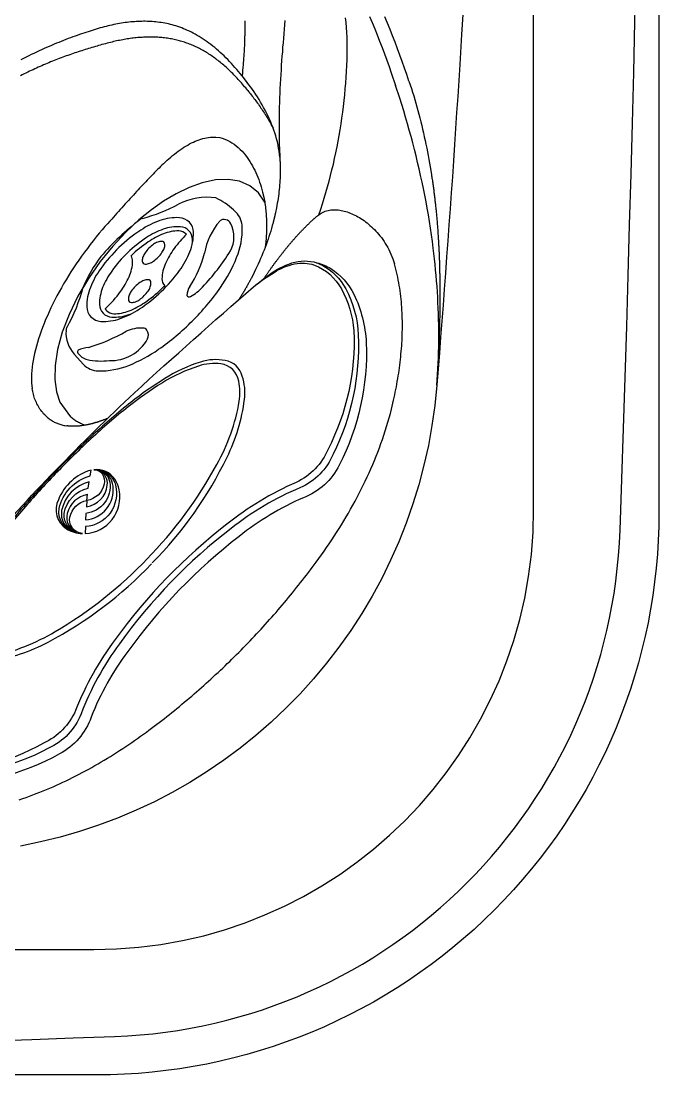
# Model space of a CAD drawing. Extents: x 832 to 912, y 781 to 934.
# Drawn here: x 898.41 to 912.02, y 797.97 to 820.45 of the extents above; entities that cross this region are included whole.
import ezdxf

# ---------------------------------------------------------------- set-up
doc = ezdxf.new("R2010")
doc.units = 0
doc.header["$MEASUREMENT"] = 0
for name, color, linetype in [('1', 4, 'Continuous'), ('1_CYAN', 4, 'Continuous'), ('2', 2, 'Continuous'), ('DIM', 3, 'Continuous'), ('SPA', 2, 'Continuous')]:
    doc.layers.add(name, color=color, linetype=linetype)

# ---------------------------------------------------------------- blocks, each defined once
blk = doc.blocks.new('Pillow07')
at = {"layer": '1_CYAN', "color": 4, "linetype": 'Continuous'}
blk.add_lwpolyline([(-2.358, -0.87, -0.006603), (-5.745, -0.616, -0.021924), (-6.178, -0.554, -0.081502), (-6.683, -0.382, -0.155149), (-7.057, -0.002, -0.083013), (-7.178, 0.3, -0.136326), (-7.125, 1.034, -0.096778), (-6.565, 1.944, -0.127397), (-4.291, 3.344, -0.186872), (-3.258, 3.28, 0.065625), (-1.71, 2.868, 0.071435), (1.71, 2.868, 0.065625), (3.258, 3.28, -0.186872), (4.291, 3.344, -0.127397), (6.565, 1.944, -0.096778), (7.125, 1.034, -0.136326), (7.178, 0.3, -0.083013), (7.057, -0.002, -0.155149), (6.683, -0.382, -0.081502), (6.178, -0.554, -0.021924), (5.745, -0.616, -0.006603), (2.358, -0.87, -0.02343)], format="xyb", close=True, dxfattribs=at)
at = {"layer": '1_CYAN', "color": 3, "linetype": 'Continuous'}
for points in [[(-7.051, -0.007, -0.035917), (-7.097, 0.106, -0.150356), (-7.089, 0.827, -0.114334), (-6.565, 1.702, -0.12673), (-4.367, 3.088, -0.194366), (-3.357, 3.079, 0.069606), (-1.71, 2.626, 0.073636), (1.71, 2.626, 0.069606), (3.357, 3.079, -0.194366), (4.367, 3.088, -0.12673), (6.565, 1.702, -0.114334), (7.089, 0.827, -0.150356), (7.097, 0.106, -0.034443), (7.053, -0.003)], [(-5.745, -0.616, -0.03429), (-6.274, -0.516, -0.087533), (-6.708, -0.327, -0.132713), (-6.986, -0.006, -0.179167), (-7.021, 0.761, -0.10283), (-6.565, 1.573, -0.130003), (-4.366, 2.938, -0.182201), (-3.385, 2.942, 0.065189), (-1.71, 2.497, 0.071467), (1.71, 2.497, 0.065189), (3.385, 2.942, -0.182201), (4.366, 2.938, -0.130003), (6.565, 1.573, -0.10283), (7.021, 0.761, -0.179167), (6.986, -0.006, -0.132713), (6.708, -0.327, -0.087533), (6.274, -0.516, -0.03429), (5.745, -0.616)], [(-0.014, 1.929, 0.082097), (-2.745, 1.506, 0.081749), (-3.889, 0.917, 0.10997), (-4.213, 0.537, 0.288824), (-4.2, 0.045, 0.128848), (-3.81, -0.311, 0.064282), (-3.023, -0.615, 0.029904), (-2.157, -0.782, 0.020061), (-1.104, -0.879, 0.013811), (0, -0.907, 0.013811), (1.104, -0.879, 0.020061), (2.157, -0.782, 0.029904), (3.023, -0.615, 0.064282), (3.81, -0.311, 0.128848), (4.2, 0.045, 0.288824), (4.213, 0.537, 0.10997), (3.889, 0.917, 0.081749), (2.745, 1.506, 0.082097), (0.014, 1.929)], [(0.011, 1.79, 0.069931), (-2.482, 1.457, 0.085576), (-3.783, 0.864, 0.092534), (-4.083, 0.559, 0.328712), (-4.083, 0.027, 0.110973), (-3.715, -0.285, 0.062647), (-2.923, -0.588, 0.030211), (-2.047, -0.756, 0.019896), (-1.004, -0.852, 0.013777), (0, -0.878, 0.013777), (1.004, -0.852, 0.019896), (2.047, -0.756, 0.030211), (2.923, -0.588, 0.062647), (3.715, -0.285, 0.110973), (4.083, 0.027, 0.328712), (4.083, 0.559, 0.092534), (3.783, 0.864, 0.085576), (2.482, 1.457, 0.069931), (-0.011, 1.79)], [(-0.673, -0.235, -0.282153), (-0.657, 0.213, -0.468167), (0.424, 0.365), (0.53, 0.464, 0.460953), (-0.64, 0.337, 0.238725), (-0.726, -0.14, 0.137161), (-0.575, -0.35, 0.261069), (-0.572, -0.35, 0.46986), (-0.572, -0.349, -0.265453), (-0.636, -0.154, -0.195188), (-0.504, 0.022, -0.314105), (0, 0), (0.103, 0.084, 0.355977), (-0.538, 0.084, 0.328478), (-0.641, -0.257, -0.416518), (-0.642, -0.26, -0.387302), (-0.648, -0.259, -0.279485), (-0.621, 0.078, -0.429748), (0.212, 0.176), (0.318, 0.268, 0.422176), (-0.607, 0.19, 0.293997), (-0.668, -0.234, -0.469659), (-0.669, -0.236, -0.320928), (-0.673, -0.236)], [(-0.103, -0.081, 0.285107), (0.492, -0.111, 0.365107), (0.641, 0.3, -0.389885), (0.642, 0.303, -0.434748), (0.648, 0.302, -0.361319), (0.536, -0.156, -0.307672), (-0.212, -0.163), (-0.318, -0.239, 0.290786), (0.528, -0.239, 0.371252), (0.668, 0.272, -0.388988), (0.669, 0.275, -0.244043), (0.673, 0.274, -0.383995), (0.537, -0.307, -0.280367), (-0.424, -0.313), (-0.53, -0.383, 0.237756), (0.409, -0.447, 0.379998), (0.74, 0.108, 0.130298), (0.575, 0.42, 0.419454), (0.572, 0.419, 0.370938), (0.572, 0.418, -0.227085), (0.632, 0.16, -0.183703), (0.51, -0.012, -0.310404), (0, 0), (-0.106, -0.083)]]:
    blk.add_lwpolyline(points, format="xyb", dxfattribs=at)
blk = doc.blocks.new('ROT')
at = {"layer": '1', "color": 2}
for p, q in [((0.984, 2.3), (1.28, 2.282)), ((0.984, -2.3), (1.056, -2.298))]:
    blk.add_line(p, q, dxfattribs=at)
blk.add_lwpolyline([(0.984, 2.3, 0.194738), (0.662, 2.17, 0.099647), (0.288, 1.626, 0.057272), (0.082, 0.936, 0.043868), (0, 0, 0.043868), (0.082, -0.936, 0.057272), (0.288, -1.626, 0.099647), (0.662, -2.17, 0.194738), (0.984, -2.3, 0.194738)], format="xyb", dxfattribs=at)
for points in [[(1.536, -1.445, 0.188918), (1.753, -1.364, 0.101146), (2.005, -1.027, 0.059435), (2.15, -0.592, 0.045845), (2.216, -0.001, 0.045845), (2.173, 0.591, 0.059435), (2.045, 1.032, 0.101146), (1.806, 1.379, 0.188918), (1.592, 1.468, 0.188918), (1.376, 1.387, 0.101146), (1.123, 1.05, 0.059435), (0.978, 0.615, 0.045845), (0.913, 0.024, 0.045845), (0.955, -0.568, 0.059435), (1.083, -1.009, 0.101146), (1.322, -1.356, 0.188918)], [(1.246, 0.028, 0.191184), (1.292, 0.046, 0.100578), (1.344, 0.121, 0.058587), (1.372, 0.215, 0.045064), (1.383, 0.343, 0.045064), (1.371, 0.471, 0.058587), (1.342, 0.565, 0.100578), (1.289, 0.639, 0.191184), (1.244, 0.657, 0.191184), (1.198, 0.639, 0.100578), (1.146, 0.565, 0.058587), (1.118, 0.47, 0.045064), (1.107, 0.342, 0.045064), (1.119, 0.214, 0.058587), (1.148, 0.12, 0.100578), (1.201, 0.046, 0.191184)], [(1.617, -0.76, 0.191184), (1.662, -0.742, 0.100578), (1.714, -0.668, 0.058587), (1.743, -0.573, 0.045064), (1.754, -0.445, 0.045064), (1.742, -0.317, 0.058587), (1.713, -0.223, 0.100578), (1.66, -0.149, 0.191184), (1.615, -0.131, 0.191184), (1.569, -0.149, 0.100578), (1.517, -0.224, 0.058587), (1.489, -0.318, 0.045064), (1.477, -0.446, 0.045064), (1.49, -0.574, 0.058587), (1.519, -0.668, 0.100578), (1.571, -0.742, 0.191184)]]:
    blk.add_lwpolyline(points, format="xyb", close=True, dxfattribs=at)
at = {"layer": '1', "color": 3}
for points in [[(1.414, -1.311, 0.188918), (1.603, -1.241, 0.101146), (1.823, -0.947, 0.059435), (1.949, -0.568, 0.045845), (2.007, -0.053, 0.045845), (1.969, 0.464, 0.059435), (1.858, 0.848, 0.101146), (1.65, 1.15, 0.188918), (1.463, 1.227, 0.188918), (1.274, 1.157, 0.101146), (1.055, 0.863, 0.010554), (1.026, 0.798, 0.045845)], [(1.172, -1.175, 0.021992), (1.228, -1.234, 0.188918), (1.414, -1.311, 0.188918)]]:
    blk.add_lwpolyline(points, format="xyb", dxfattribs=at)
at = {"layer": '1', "color": 2}
for centre, radius, start, end in [((1.254, 1.613), 0.669, 40.7757, 87.76), ((1.634, 1.941), 0.168, 15.685, 40.7757), ((5.174, 2.935), 3.51, 195.685, 210.8178), ((-0.652, -0.001), 3.033, 7.7761, 22.0333), ((-3.284, 0.004), 5.652, 352.4729, 4.1121), ((5.378, -2.583), 3.559, 149.904, 163.1848), ((2.153, -0.714), 0.168, 329.904, 352.4729), ((0.729, -1.167), 1.301, 306.4998, 342.6906), ((1.026, -0.938), 1.361, 271.2926, 290.5173)]:
    blk.add_arc(centre, radius, start, end, dxfattribs=at)
at = {"layer": '1', "color": 3}
for centre, radius, start, end in [((1.724, 1.025), 1.349, 122.169, 142.4355), ((1.183, 1.847), 0.366, 80.8518, 118.9625), ((0.568, 2.431), 0.76, 322.2664, 339.394), ((1.235, 2.165), 0.0439, 357.8341, 81.7245), ((1.258, 1.195), 0.889, 132.7569, 196.3026), ((4.562, 0.132), 3.857, 151.6164, 164.6623), ((0.095, 1.439), 0.801, 312.5754, 339.0523), ((0.583, 1.008), 0.188, 199.4752, 259.1487), ((0.567, 0.925), 0.103, 259.1487, 312.5754), ((1.287, -0.625), 0.931, 162.2988, 182.6181), ((0.453, -0.355), 0.0541, 73.5871, 165.6626), ((0.16, -0.575), 0.411, 13.2926, 41.4318), ((5.417, -0.499), 5.062, 181.9016, 192.9406), ((2.731, -0.06), 2.211, 190.9737, 211.2098), ((-0.343, -2.033), 1.443, 4.4001, 34.9907), ((1.085, -1.451), 0.629, 196.8623, 251.9047), ((0.943, -1.903), 0.155, 249.9578, 352.6608)]:
    blk.add_arc(centre, radius, start, end, dxfattribs=at)
at = {"layer": 'DIM'}
for points in [[(1.497, 1.133, 0.05275), (1.452, 1.138, 0.201072), (1.295, 1.077, 0.097869), (1.106, 0.8, 0.054977), (0.998, 0.449, 0.041817), (0.949, -0.03, 0.007193), (0.948, -0.114, 0.054977)], [(1.497, 1.133, 0.00103), (1.497, 1.121, 0.041817), (1.528, 0.64, 0.054977), (1.621, 0.285, 0.097869), (1.8, 0.001, 0.146765), (1.909, -0.061, 0.201072)], [(1.399, -1.218, 0.034613), (1.368, -0.82, 0.054977), (1.275, -0.465, 0.097869), (1.096, -0.181, 0.193766), (0.948, -0.114, 0.201072)], [(1.406, -1.218, 0.201072), (1.562, -1.156, 0.097869), (1.752, -0.88, 0.054977), (1.859, -0.529, 0.040785), (1.909, -0.061, 0.041817)], [(1.399, -1.218, 0.007033), (1.406, -1.218, 0.201072)]]:
    blk.add_lwpolyline(points, format="xyb", dxfattribs=at)
blk = doc.blocks.new('2010SOVEREIGN')
at = {"layer": '1', "color": 3}
for p, q in [((76.984, 12.062), (76.984, 80.643)), ((40.185, 2.675), (67.597, 2.675))]:
    blk.add_line(p, q, dxfattribs=at)
for centre, radius, start, end in [((-926.003, 46.385), 1005.433, 358.018772, 1.977457), ((67.597, 12.062), 9.387, 270, 0), ((67.635, 12.012), 11.2, 272.0712, 358.0188), ((39.828, 780.914), 780.604, 267.928716, 272.071169)]:
    blk.add_arc(centre, radius, start, end, dxfattribs=at)
at = {"layer": 'SPA', "color": 4}
blk.add_lwpolyline([(12, 92.705), (67.658, 92.705, -0.414214), (79.658, 80.705), (79.658, 12, -0.414214), (67.658, 0), (12, 0, -0.414214), (0, 12), (0, 80.705, -0.414214)], format="xyb", close=True, dxfattribs=at)
at = {"layer": 'SPA', "color": 2, "linetype": 'Continuous'}
for points in [[(75.755, 27.951), (75.74, 27.631), (75.725, 27.312), (75.71, 26.992), (75.694, 26.672), (75.678, 26.353), (75.662, 26.033), (75.645, 25.713), (75.628, 25.394), (75.611, 25.074), (75.594, 24.755), (75.576, 24.435), (75.559, 24.116), (75.541, 23.796), (75.522, 23.477), (75.504, 23.157), (75.485, 22.838), (75.466, 22.519), (75.446, 22.199), (75.407, 21.561)], [(71.677, 22.499), (71.668, 22.403), (71.66, 22.308), (71.652, 22.213), (71.644, 22.117), (71.636, 22.022), (71.628, 21.926), (71.621, 21.83), (71.613, 21.734), (71.606, 21.637), (71.599, 21.54), (71.593, 21.442), (71.587, 21.345), (71.581, 21.246), (71.575, 21.148), (71.57, 21.049), (71.566, 20.949), (71.562, 20.849), (71.558, 20.749), (71.555, 20.648), (71.553, 20.547), (71.551, 20.445), (71.55, 20.343), (71.55, 20.243), (71.55, 20.144), (71.551, 20.046), (71.553, 19.95), (71.555, 19.855), (71.558, 19.761), (71.566, 19.578)], [(75.407, 21.561), (75.385, 21.218), (75.363, 20.875), (75.341, 20.533), (75.318, 20.19), (75.296, 19.848), (75.272, 19.505), (75.249, 19.163), (75.225, 18.82), (75.201, 18.478), (75.177, 18.135), (75.152, 17.793), (75.128, 17.451), (75.102, 17.108), (75.077, 16.766), (75.051, 16.424), (75.025, 16.082), (74.999, 15.739), (74.972, 15.397), (74.918, 14.713)], [(71.575, 19.364), (71.576, 19.318), (71.576, 19.272), (71.575, 19.225), (71.573, 19.178), (71.572, 19.131), (71.569, 19.084), (71.566, 19.036), (71.563, 18.988), (71.559, 18.94), (71.554, 18.892), (71.549, 18.843), (71.543, 18.795), (71.536, 18.746), (71.529, 18.697), (71.522, 18.647), (71.513, 18.598), (71.505, 18.548), (71.495, 18.498), (71.475, 18.398)], [(74.918, 14.713), (74.874, 14.283), (74.814, 13.855), (74.737, 13.431), (74.643, 13.01), (74.533, 12.593), (74.406, 12.182), (74.264, 11.775), (74.105, 11.374), (73.931, 10.98), (73.741, 10.593), (73.535, 10.214), (73.315, 9.842), (73.08, 9.48), (72.83, 9.127), (72.566, 8.784), (72.289, 8.452), (71.999, 8.131), (71.696, 7.822), (71.382, 7.525), (71.055, 7.241), (70.718, 6.971), (70.371, 6.714), (70.014, 6.471), (69.648, 6.242), (69.273, 6.028), (68.89, 5.829), (68.5, 5.646), (68.103, 5.479), (67.699, 5.327), (67.29, 5.192), (66.876, 5.073), (66.457, 4.97), (66.034, 4.884)]]:
    blk.add_lwpolyline(points, dxfattribs=at)
at = {"layer": 'SPA', "color": 3, "linetype": 'Continuous'}
for points in [[(73.007, 22.034), (73.005, 22.138), (73, 22.243), (72.993, 22.348), (72.983, 22.452), (72.971, 22.556)], [(73.483, 22.585), (73.538, 22.452), (73.592, 22.32), (73.645, 22.187), (73.698, 22.054), (73.749, 21.92), (73.8, 21.786), (73.85, 21.651), (73.898, 21.516), (73.946, 21.381), (74.039, 21.109)], [(74.324, 21.204), (74.277, 21.343), (74.229, 21.481), (74.18, 21.62), (74.13, 21.757), (74.079, 21.895), (74.028, 22.032), (73.975, 22.168), (73.921, 22.304), (73.867, 22.44), (73.811, 22.575)], [(70.822, 22.49), (70.822, 22.471), (70.822, 22.452), (70.822, 22.434), (70.822, 22.415), (70.822, 22.397), (70.822, 22.378), (70.822, 22.359), (70.821, 22.341), (70.821, 22.322), (70.821, 22.303), (70.82, 22.285), (70.82, 22.266), (70.82, 22.248), (70.819, 22.229), (70.819, 22.21), (70.818, 22.192), (70.818, 22.173), (70.817, 22.154), (70.817, 22.136), (70.816, 22.117), (70.815, 22.08)], [(70.762, 21.318), (70.724, 21.364), (70.686, 21.409), (70.649, 21.453), (70.61, 21.497), (70.572, 21.539), (70.533, 21.581), (70.494, 21.622), (70.455, 21.662), (70.416, 21.701), (70.377, 21.74), (70.337, 21.777), (70.297, 21.814), (70.257, 21.849), (70.217, 21.884), (70.177, 21.918), (70.136, 21.95), (70.096, 21.982), (70.055, 22.013), (70.014, 22.043), (69.973, 22.072), (69.931, 22.1), (69.889, 22.127), (69.847, 22.153), (69.805, 22.178), (69.762, 22.202), (69.72, 22.224), (69.679, 22.246), (69.637, 22.266), (69.596, 22.285), (69.554, 22.303), (69.513, 22.321), (69.473, 22.337), (69.432, 22.352), (69.392, 22.366), (69.351, 22.379), (69.311, 22.391), (69.271, 22.402), (69.232, 22.412), (69.192, 22.422), (69.153, 22.43), (69.114, 22.438), (69.075, 22.445), (69.037, 22.451), (68.998, 22.457), (68.96, 22.462), (68.922, 22.466), (68.884, 22.47), (68.846, 22.473), (68.809, 22.475), (68.771, 22.477), (68.734, 22.478), (68.696, 22.479), (68.658, 22.479), (68.62, 22.478), (68.581, 22.478), (68.543, 22.476), (68.504, 22.474), (68.465, 22.471), (68.426, 22.468), (68.386, 22.465), (68.347, 22.461), (68.307, 22.456), (68.267, 22.451), (68.226, 22.445), (68.186, 22.439), (68.145, 22.432), (68.105, 22.424), (68.064, 22.417), (68.024, 22.408), (67.983, 22.4), (67.942, 22.39), (67.901, 22.381), (67.86, 22.37), (67.818, 22.36), (67.776, 22.348), (67.734, 22.337), (67.692, 22.324), (67.649, 22.312), (67.606, 22.298), (67.563, 22.285), (67.519, 22.271), (67.474, 22.257), (67.429, 22.242), (67.384, 22.227), (67.338, 22.211), (67.291, 22.195), (67.244, 22.179), (67.197, 22.162), (67.149, 22.145), (67.1, 22.127), (67.051, 22.109), (67.002, 22.09), (66.952, 22.071), (66.901, 22.051), (66.85, 22.03), (66.799, 22.01), (66.748, 21.988), (66.695, 21.966), (66.643, 21.944), (66.59, 21.92), (66.537, 21.897), (66.483, 21.872), (66.429, 21.847), (66.374, 21.822), (66.319, 21.795), (66.264, 21.768), (66.208, 21.741), (66.153, 21.713), (66.097, 21.684), (66.041, 21.655)], [(70.883, 21.003), (70.861, 21.031), (70.839, 21.058), (70.816, 21.084), (70.794, 21.111), (70.771, 21.137), (70.749, 21.163), (70.726, 21.189), (70.703, 21.215), (70.68, 21.24), (70.657, 21.265), (70.633, 21.29), (70.61, 21.315), (70.586, 21.339), (70.562, 21.363), (70.539, 21.386), (70.515, 21.41), (70.491, 21.433), (70.467, 21.455), (70.443, 21.477), (70.419, 21.499), (70.395, 21.521), (70.371, 21.542), (70.347, 21.562), (70.323, 21.582), (70.299, 21.602), (70.274, 21.621), (70.25, 21.64), (70.226, 21.659), (70.202, 21.677), (70.177, 21.695), (70.153, 21.713), (70.128, 21.73), (70.104, 21.747), (70.079, 21.764), (70.054, 21.78), (70.029, 21.796), (70.004, 21.812), (69.979, 21.827), (69.953, 21.842), (69.928, 21.856), (69.902, 21.87), (69.877, 21.884), (69.851, 21.898), (69.825, 21.911), (69.799, 21.924), (69.773, 21.936), (69.746, 21.948), (69.72, 21.96), (69.694, 21.972), (69.667, 21.983), (69.64, 21.993), (69.613, 22.003), (69.586, 22.013), (69.559, 22.023), (69.532, 22.032), (69.505, 22.041), (69.478, 22.049), (69.45, 22.057), (69.423, 22.065), (69.395, 22.072), (69.367, 22.079), (69.339, 22.086), (69.311, 22.092), (69.283, 22.098), (69.254, 22.103), (69.226, 22.108), (69.197, 22.113), (69.168, 22.117), (69.139, 22.121), (69.109, 22.125), (69.08, 22.128), (69.05, 22.131), (69.021, 22.134), (68.991, 22.136), (68.961, 22.138), (68.931, 22.14), (68.901, 22.141), (68.871, 22.142), (68.841, 22.143), (68.811, 22.143), (68.78, 22.143), (68.75, 22.142), (68.72, 22.142), (68.69, 22.141), (68.659, 22.139), (68.629, 22.137), (68.598, 22.135), (68.566, 22.133), (68.535, 22.13), (68.504, 22.127), (68.472, 22.124), (68.44, 22.12), (68.408, 22.116), (68.376, 22.112), (68.344, 22.107), (68.311, 22.103), (68.279, 22.097), (68.246, 22.092), (68.214, 22.086), (68.181, 22.079), (68.148, 22.073), (68.116, 22.066), (68.084, 22.059), (68.051, 22.052), (68.019, 22.045), (67.986, 22.037), (67.952, 22.028), (67.917, 22.02), (67.882, 22.01), (67.845, 22.001), (67.809, 21.991), (67.772, 21.981), (67.736, 21.97), (67.701, 21.96), (67.666, 21.95), (67.63, 21.94), (67.594, 21.93), (67.558, 21.919), (67.522, 21.908), (67.486, 21.897), (67.449, 21.886), (67.413, 21.875), (67.376, 21.864), (67.34, 21.852), (67.303, 21.84), (67.267, 21.828), (67.23, 21.816), (67.194, 21.804), (67.157, 21.791), (67.12, 21.779), (67.083, 21.766), (67.046, 21.753), (67.01, 21.739), (66.973, 21.726), (66.936, 21.712), (66.899, 21.698), (66.861, 21.684), (66.824, 21.67), (66.787, 21.655), (66.75, 21.641), (66.713, 21.626), (66.675, 21.611), (66.638, 21.595), (66.601, 21.58), (66.563, 21.564), (66.526, 21.548), (66.488, 21.532), (66.451, 21.515), (66.413, 21.499), (66.375, 21.482), (66.338, 21.465), (66.3, 21.447), (66.262, 21.43), (66.224, 21.412), (66.186, 21.394), (66.148, 21.375), (66.109, 21.357), (66.071, 21.338), (66.032, 21.319)], [(70.815, 22.08), (70.815, 22.073), (70.814, 22.067), (70.814, 22.06), (70.814, 22.054), (70.814, 22.047), (70.813, 22.041), (70.813, 22.034), (70.813, 22.028), (70.813, 22.021), (70.812, 22.015), (70.812, 22.008), (70.812, 22.002), (70.812, 21.995), (70.811, 21.989), (70.811, 21.982), (70.811, 21.975), (70.81, 21.969), (70.81, 21.962), (70.81, 21.949)], [(70.81, 21.949), (70.808, 21.918), (70.806, 21.886), (70.805, 21.855), (70.803, 21.823), (70.801, 21.792), (70.799, 21.76), (70.797, 21.729), (70.795, 21.697), (70.792, 21.665), (70.79, 21.634), (70.788, 21.602), (70.785, 21.571), (70.782, 21.539), (70.78, 21.508), (70.777, 21.476), (70.774, 21.444), (70.771, 21.413), (70.768, 21.381), (70.762, 21.318)], [(72.399, 18.351), (72.439, 18.469), (72.478, 18.588), (72.515, 18.707), (72.551, 18.827), (72.585, 18.947), (72.618, 19.068), (72.65, 19.189), (72.68, 19.31), (72.71, 19.432), (72.737, 19.554), (72.764, 19.676), (72.789, 19.798), (72.813, 19.921), (72.835, 20.044), (72.856, 20.167), (72.875, 20.291), (72.894, 20.414), (72.91, 20.538), (72.926, 20.662), (72.94, 20.786), (72.953, 20.911), (72.964, 21.035), (72.974, 21.16), (72.983, 21.284), (72.99, 21.409), (72.996, 21.534), (73.001, 21.659), (73.004, 21.784), (73.007, 22.034)], [(71.566, 19.578), (71.56, 19.644), (71.552, 19.71), (71.542, 19.775), (71.53, 19.84), (71.515, 19.905), (71.499, 19.97), (71.481, 20.034), (71.461, 20.097), (71.44, 20.16), (71.417, 20.223), (71.393, 20.285), (71.367, 20.346), (71.34, 20.406), (71.312, 20.466), (71.283, 20.526), (71.252, 20.584), (71.221, 20.642), (71.189, 20.699), (71.156, 20.756), (71.123, 20.811), (71.088, 20.866), (71.053, 20.92), (71.018, 20.973), (70.982, 21.025), (70.946, 21.076), (70.909, 21.127), (70.873, 21.176), (70.836, 21.224), (70.762, 21.318)], [(74.324, 21.204), (74.35, 21.126), (74.375, 21.048), (74.4, 20.97), (74.424, 20.891), (74.447, 20.813), (74.47, 20.734), (74.492, 20.655), (74.514, 20.576), (74.535, 20.496), (74.556, 20.417), (74.576, 20.337), (74.596, 20.257), (74.615, 20.178), (74.633, 20.097), (74.651, 20.017), (74.669, 19.937), (74.686, 19.856), (74.702, 19.776), (74.718, 19.695), (74.734, 19.614), (74.749, 19.533), (74.763, 19.452), (74.777, 19.371), (74.804, 19.209)], [(70.883, 21.003), (70.902, 20.98), (70.921, 20.956), (70.94, 20.932), (70.958, 20.908), (70.977, 20.884), (70.996, 20.86), (71.015, 20.835), (71.034, 20.81), (71.053, 20.785), (71.071, 20.759), (71.09, 20.733), (71.109, 20.708), (71.127, 20.681), (71.146, 20.655), (71.164, 20.628), (71.183, 20.601), (71.201, 20.574), (71.219, 20.547), (71.237, 20.519), (71.255, 20.491), (71.273, 20.463), (71.29, 20.435), (71.308, 20.406), (71.325, 20.377), (71.343, 20.348), (71.36, 20.319), (71.377, 20.289), (71.393, 20.259), (71.426, 20.199)], [(74.842, 17.64), (74.823, 17.782), (74.804, 17.924), (74.783, 18.066), (74.761, 18.207), (74.738, 18.348), (74.713, 18.489), (74.687, 18.63), (74.661, 18.77), (74.633, 18.91), (74.604, 19.05), (74.573, 19.189), (74.542, 19.329), (74.509, 19.468), (74.476, 19.606), (74.441, 19.745), (74.406, 19.883), (74.369, 20.02), (74.331, 20.158), (74.293, 20.295), (74.253, 20.431), (74.212, 20.568), (74.17, 20.704), (74.128, 20.839), (74.039, 21.109)], [(69.082, 19.439), (69.122, 19.477), (69.161, 19.513), (69.201, 19.548), (69.241, 19.583), (69.28, 19.616), (69.32, 19.648), (69.36, 19.679), (69.4, 19.709), (69.44, 19.738), (69.481, 19.765), (69.521, 19.792), (69.561, 19.817), (69.602, 19.84), (69.642, 19.863), (69.682, 19.883), (69.723, 19.903), (69.763, 19.921), (69.804, 19.937), (69.844, 19.952), (69.884, 19.965), (69.925, 19.977), (69.965, 19.986), (70.005, 19.994), (70.045, 20.001), (70.085, 20.005), (70.125, 20.007), (70.165, 20.008), (70.205, 20.007), (70.284, 19.998)], [(70.284, 19.998), (70.34, 19.983), (70.394, 19.964), (70.447, 19.942), (70.497, 19.916), (70.546, 19.887), (70.593, 19.855), (70.637, 19.821), (70.68, 19.785), (70.721, 19.746), (70.761, 19.705), (70.798, 19.664), (70.834, 19.62), (70.867, 19.576), (70.899, 19.531), (70.929, 19.486), (70.957, 19.44), (70.983, 19.394), (71.009, 19.348), (71.033, 19.3), (71.056, 19.251), (71.077, 19.202), (71.098, 19.152), (71.118, 19.101), (71.137, 19.049), (71.154, 18.997), (71.171, 18.944), (71.186, 18.89), (71.2, 18.836), (71.225, 18.728)], [(71.566, 19.578), (71.567, 19.569), (71.568, 19.56), (71.568, 19.551), (71.569, 19.543), (71.569, 19.534), (71.57, 19.525), (71.57, 19.516), (71.571, 19.507), (71.571, 19.498), (71.572, 19.489), (71.572, 19.481), (71.572, 19.472), (71.573, 19.463), (71.573, 19.454), (71.573, 19.445), (71.574, 19.436), (71.574, 19.427), (71.574, 19.418), (71.575, 19.4)], [(69.082, 19.439), (69.051, 19.409), (69.02, 19.379), (68.989, 19.348), (68.958, 19.317), (68.927, 19.286), (68.895, 19.254), (68.864, 19.221), (68.833, 19.189), (68.801, 19.156), (68.769, 19.123), (68.737, 19.089), (68.706, 19.055), (68.673, 19.021), (68.641, 18.987), (68.609, 18.952), (68.576, 18.917), (68.543, 18.881), (68.51, 18.845), (68.476, 18.808), (68.442, 18.771), (68.408, 18.734), (68.374, 18.697), (68.339, 18.659), (68.305, 18.62), (68.27, 18.582), (68.234, 18.543), (68.199, 18.503), (68.163, 18.464), (68.127, 18.424), (68.091, 18.383), (68.055, 18.343), (68.018, 18.302), (67.98, 18.26), (67.938, 18.213), (67.89, 18.159), (67.836, 18.098), (67.778, 18.031), (67.715, 17.957), (67.65, 17.878), (67.586, 17.798), (67.522, 17.717), (67.46, 17.635), (67.398, 17.553), (67.338, 17.469), (67.279, 17.386), (67.221, 17.302), (67.165, 17.217), (67.11, 17.133), (67.057, 17.048), (67.005, 16.963), (66.954, 16.877), (66.905, 16.792), (66.857, 16.707), (66.811, 16.622), (66.767, 16.536), (66.724, 16.452), (66.683, 16.367), (66.643, 16.282), (66.606, 16.198), (66.57, 16.115), (66.535, 16.031), (66.503, 15.948), (66.473, 15.866), (66.444, 15.785), (66.418, 15.705), (66.393, 15.625), (66.371, 15.547), (66.351, 15.469), (66.332, 15.393), (66.316, 15.318), (66.303, 15.243), (66.291, 15.171), (66.282, 15.099), (66.275, 15.029), (66.27, 14.961), (66.268, 14.895), (66.268, 14.83), (66.27, 14.766), (66.283, 14.645)], [(71.575, 19.4), (71.575, 19.398), (71.575, 19.397), (71.575, 19.395), (71.575, 19.393), (71.575, 19.391), (71.575, 19.389), (71.575, 19.388), (71.575, 19.386), (71.575, 19.384), (71.575, 19.382), (71.575, 19.38), (71.575, 19.378), (71.575, 19.377), (71.575, 19.375), (71.575, 19.373), (71.575, 19.371), (71.575, 19.369), (71.575, 19.368), (71.575, 19.364)], [(74.804, 19.209), (74.807, 19.183), (74.811, 19.158), (74.815, 19.133), (74.819, 19.108), (74.823, 19.083), (74.826, 19.057), (74.83, 19.032), (74.834, 19.007), (74.837, 18.982), (74.841, 18.956), (74.844, 18.931), (74.847, 18.906), (74.851, 18.88), (74.854, 18.855), (74.857, 18.83), (74.86, 18.804), (74.864, 18.779), (74.867, 18.754), (74.87, 18.728), (74.873, 18.703), (74.876, 18.677), (74.879, 18.652), (74.882, 18.627), (74.884, 18.601), (74.887, 18.576), (74.89, 18.55), (74.893, 18.525), (74.895, 18.499), (74.898, 18.474), (74.901, 18.448), (74.903, 18.423), (74.906, 18.397), (74.908, 18.372), (74.91, 18.346), (74.913, 18.321), (74.915, 18.295), (74.917, 18.27), (74.92, 18.244), (74.922, 18.218), (74.924, 18.193), (74.926, 18.167), (74.928, 18.142), (74.93, 18.116), (74.932, 18.091), (74.934, 18.065), (74.936, 18.039), (74.938, 18.014), (74.94, 17.988), (74.942, 17.963), (74.943, 17.937), (74.945, 17.911), (74.947, 17.886), (74.949, 17.86), (74.95, 17.834), (74.952, 17.809), (74.953, 17.783), (74.955, 17.758), (74.956, 17.732), (74.957, 17.706), (74.959, 17.681), (74.96, 17.655), (74.961, 17.63), (74.963, 17.604), (74.964, 17.578), (74.965, 17.553), (74.966, 17.527), (74.967, 17.501), (74.968, 17.476), (74.969, 17.45), (74.97, 17.424), (74.971, 17.398), (74.972, 17.373), (74.972, 17.347), (74.973, 17.321), (74.974, 17.295), (74.975, 17.27), (74.975, 17.244), (74.976, 17.218), (74.977, 17.192), (74.977, 17.167), (74.978, 17.141), (74.978, 17.115), (74.979, 17.089), (74.979, 17.063), (74.98, 17.038), (74.98, 17.012), (74.981, 16.986), (74.981, 16.96), (74.981, 16.935), (74.982, 16.909), (74.982, 16.883), (74.982, 16.857), (74.982, 16.831), (74.983, 16.805), (74.983, 16.78), (74.983, 16.754), (74.983, 16.728), (74.983, 16.702), (74.983, 16.676), (74.983, 16.651), (74.983, 16.625), (74.983, 16.599), (74.983, 16.573), (74.983, 16.547), (74.983, 16.521), (74.983, 16.496), (74.982, 16.47), (74.982, 16.444), (74.982, 16.418), (74.982, 16.392), (74.982, 16.366), (74.981, 16.341), (74.981, 16.315), (74.981, 16.289), (74.98, 16.263), (74.98, 16.237), (74.98, 16.211), (74.979, 16.185), (74.979, 16.16), (74.978, 16.134), (74.978, 16.108), (74.977, 16.082), (74.977, 16.056), (74.976, 16.03), (74.975, 16.005), (74.975, 15.979), (74.974, 15.953), (74.974, 15.927), (74.973, 15.901), (74.972, 15.875), (74.971, 15.85), (74.971, 15.824), (74.97, 15.798), (74.969, 15.772), (74.968, 15.746), (74.967, 15.72), (74.967, 15.695), (74.966, 15.669), (74.965, 15.643), (74.964, 15.617), (74.963, 15.591), (74.962, 15.565), (74.961, 15.539), (74.96, 15.514), (74.959, 15.488), (74.958, 15.462), (74.957, 15.436), (74.956, 15.41), (74.954, 15.384), (74.953, 15.359), (74.952, 15.333), (74.951, 15.307), (74.95, 15.281), (74.948, 15.255), (74.947, 15.23), (74.946, 15.204), (74.945, 15.178), (74.943, 15.152), (74.942, 15.126), (74.941, 15.1), (74.939, 15.075), (74.938, 15.049), (74.936, 15.023), (74.935, 14.997), (74.933, 14.971), (74.932, 14.946), (74.93, 14.92), (74.929, 14.894), (74.927, 14.868), (74.926, 14.842), (74.924, 14.817), (74.923, 14.791), (74.921, 14.765), (74.918, 14.713)], [(71.245, 18.618), (71.109, 18.818), (70.929, 18.969), (70.71, 19.065), (70.462, 19.106), (70.192, 19.094), (69.912, 19.034), (69.63, 18.933), (69.353, 18.799), (69.088, 18.641), (68.829, 18.46), (68.559, 18.24), (68.282, 17.981), (68.005, 17.684), (67.735, 17.352), (67.484, 16.992), (67.259, 16.613), (67.07, 16.226), (66.924, 15.844), (66.825, 15.478), (66.773, 15.139), (66.767, 14.836), (66.803, 14.573), (66.875, 14.353), (67.098, 14.039)], [(71.225, 18.728), (71.232, 18.694), (71.238, 18.66), (71.244, 18.625), (71.249, 18.591), (71.255, 18.556), (71.259, 18.521), (71.264, 18.485), (71.268, 18.45), (71.271, 18.414), (71.274, 18.378), (71.277, 18.342), (71.279, 18.306), (71.281, 18.269), (71.283, 18.233), (71.284, 18.197), (71.285, 18.16), (71.285, 18.124), (71.285, 18.088), (71.284, 18.051), (71.283, 18.015), (71.282, 17.979), (71.28, 17.942), (71.278, 17.906), (71.276, 17.87), (71.273, 17.834), (71.27, 17.798), (71.267, 17.762), (71.263, 17.726), (71.254, 17.655)], [(72.399, 18.351), (72.425, 18.37), (72.452, 18.387), (72.48, 18.402), (72.508, 18.415), (72.537, 18.427), (72.566, 18.436), (72.596, 18.444), (72.626, 18.45), (72.656, 18.454), (72.687, 18.457), (72.718, 18.458), (72.749, 18.458), (72.781, 18.457), (72.813, 18.454), (72.845, 18.45), (72.877, 18.444), (72.909, 18.438), (72.941, 18.43), (72.973, 18.421), (73.006, 18.411), (73.038, 18.4), (73.071, 18.388), (73.103, 18.374), (73.136, 18.36), (73.168, 18.344), (73.201, 18.327), (73.234, 18.309), (73.266, 18.29), (73.299, 18.27), (73.331, 18.249), (73.364, 18.227), (73.396, 18.203), (73.428, 18.178), (73.46, 18.152), (73.491, 18.125), (73.523, 18.097), (73.554, 18.068), (73.585, 18.037), (73.616, 18.005), (73.646, 17.972), (73.676, 17.937), (73.705, 17.901), (73.734, 17.864), (73.763, 17.825), (73.791, 17.784), (73.818, 17.742), (73.844, 17.699), (73.87, 17.654), (73.895, 17.607), (73.918, 17.559), (73.94, 17.51), (73.961, 17.46), (73.981, 17.408), (74.015, 17.302)], [(71.475, 18.398), (71.473, 18.391), (71.472, 18.383), (71.47, 18.376), (71.468, 18.369), (71.467, 18.361), (71.465, 18.354), (71.464, 18.347), (71.462, 18.339), (71.46, 18.332), (71.458, 18.325), (71.457, 18.317), (71.455, 18.31), (71.453, 18.303), (71.452, 18.295), (71.45, 18.288), (71.448, 18.281), (71.446, 18.273), (71.444, 18.266), (71.443, 18.259), (71.441, 18.251), (71.439, 18.244), (71.437, 18.236), (71.435, 18.229), (71.433, 18.222), (71.432, 18.214), (71.43, 18.207), (71.428, 18.2), (71.426, 18.192), (71.422, 18.177)], [(71.422, 18.177), (71.406, 18.12), (71.39, 18.062), (71.373, 18.004), (71.355, 17.946), (71.336, 17.888), (71.317, 17.83), (71.297, 17.771), (71.276, 17.713), (71.254, 17.654), (71.231, 17.595), (71.208, 17.536), (71.184, 17.477), (71.158, 17.418), (71.133, 17.359), (71.106, 17.3), (71.078, 17.24), (71.05, 17.181), (71.021, 17.121), (70.96, 17.002)], [(74.918, 14.713), (74.926, 14.83), (74.934, 14.947), (74.941, 15.065), (74.947, 15.182), (74.951, 15.299), (74.955, 15.417), (74.958, 15.534), (74.959, 15.652), (74.96, 15.769), (74.959, 15.887), (74.958, 16.004), (74.956, 16.121), (74.952, 16.239), (74.948, 16.356), (74.943, 16.473), (74.937, 16.59), (74.93, 16.708), (74.922, 16.824), (74.913, 16.941), (74.903, 17.058), (74.893, 17.175), (74.881, 17.291), (74.869, 17.408), (74.842, 17.64)], [(73.995, 14.394), (74.008, 14.451), (74.02, 14.509), (74.032, 14.566), (74.044, 14.624), (74.055, 14.681), (74.065, 14.739), (74.075, 14.797), (74.085, 14.855), (74.095, 14.913), (74.104, 14.971), (74.112, 15.029), (74.12, 15.087), (74.128, 15.146), (74.135, 15.204), (74.141, 15.262), (74.148, 15.321), (74.153, 15.379), (74.159, 15.438), (74.163, 15.496), (74.168, 15.555), (74.171, 15.614), (74.175, 15.672), (74.177, 15.731), (74.18, 15.79), (74.181, 15.848), (74.182, 15.907), (74.183, 15.966), (74.183, 16.025), (74.182, 16.083), (74.181, 16.142), (74.179, 16.201), (74.177, 16.26), (74.174, 16.318), (74.17, 16.377), (74.166, 16.436), (74.161, 16.494), (74.155, 16.553), (74.149, 16.611), (74.142, 16.67), (74.134, 16.728), (74.126, 16.786), (74.117, 16.844), (74.107, 16.902), (74.096, 16.96), (74.085, 17.018), (74.072, 17.075), (74.059, 17.132), (74.045, 17.189), (74.015, 17.302)], [(70.96, 17.002), (70.955, 16.992), (70.949, 16.982), (70.944, 16.972), (70.939, 16.962), (70.933, 16.952), (70.928, 16.942), (70.923, 16.932), (70.917, 16.922), (70.912, 16.912), (70.906, 16.902), (70.901, 16.892), (70.895, 16.882), (70.89, 16.872), (70.884, 16.862), (70.879, 16.852), (70.873, 16.842), (70.867, 16.832), (70.862, 16.822), (70.85, 16.802)], [(66.549, 14.083), (66.527, 14.106), (66.506, 14.13), (66.486, 14.155), (66.467, 14.18), (66.449, 14.206), (66.432, 14.232), (66.415, 14.259), (66.4, 14.287), (66.385, 14.315), (66.371, 14.343), (66.358, 14.372), (66.347, 14.401), (66.335, 14.431), (66.325, 14.461), (66.316, 14.491), (66.307, 14.521), (66.3, 14.552), (66.293, 14.583), (66.283, 14.645)], [(72.343, 10.94), (72.4, 11.018), (72.456, 11.096), (72.511, 11.175), (72.566, 11.254), (72.621, 11.334), (72.674, 11.414), (72.727, 11.494), (72.78, 11.575), (72.831, 11.657), (72.882, 11.739), (72.932, 11.821), (72.982, 11.904), (73.03, 11.987), (73.078, 12.071), (73.125, 12.155), (73.172, 12.24), (73.217, 12.325), (73.262, 12.41), (73.305, 12.496), (73.348, 12.582), (73.39, 12.669), (73.431, 12.757), (73.471, 12.844), (73.511, 12.932), (73.549, 13.021), (73.586, 13.11), (73.622, 13.199), (73.657, 13.289), (73.692, 13.379), (73.725, 13.47), (73.757, 13.56), (73.788, 13.652), (73.818, 13.743), (73.847, 13.835), (73.874, 13.928), (73.901, 14.02), (73.926, 14.113), (73.951, 14.206), (73.995, 14.394)], [(66.549, 14.083), (66.564, 14.068), (66.58, 14.053), (66.596, 14.038), (66.612, 14.024), (66.629, 14.011), (66.646, 13.998), (66.663, 13.985), (66.681, 13.973), (66.699, 13.962), (66.717, 13.951), (66.735, 13.94), (66.754, 13.93), (66.773, 13.921), (66.792, 13.912), (66.812, 13.904), (66.832, 13.896), (66.852, 13.888), (66.872, 13.881), (66.893, 13.875), (66.914, 13.869), (66.935, 13.864), (66.957, 13.859), (66.979, 13.854), (67.024, 13.847)], [(67.411, 13.862), (67.386, 13.87), (67.362, 13.879), (67.338, 13.888), (67.315, 13.898), (67.293, 13.909), (67.271, 13.92), (67.249, 13.931), (67.229, 13.943), (67.208, 13.956), (67.189, 13.968), (67.17, 13.982), (67.151, 13.995), (67.133, 14.009), (67.098, 14.039)], [(67.111, 13.84), (67.106, 13.84), (67.102, 13.84), (67.097, 13.84), (67.093, 13.841), (67.088, 13.841), (67.084, 13.841), (67.08, 13.842), (67.075, 13.842), (67.071, 13.842), (67.066, 13.843), (67.062, 13.843), (67.058, 13.843), (67.053, 13.844), (67.049, 13.844), (67.045, 13.845), (67.041, 13.845), (67.036, 13.846), (67.032, 13.846), (67.024, 13.847)], [(67.361, 13.854), (67.348, 13.852), (67.334, 13.85), (67.321, 13.848), (67.308, 13.847), (67.296, 13.846), (67.283, 13.844), (67.27, 13.843), (67.257, 13.842), (67.245, 13.841), (67.232, 13.841), (67.219, 13.84), (67.207, 13.839), (67.195, 13.839), (67.182, 13.839), (67.17, 13.839), (67.158, 13.839), (67.146, 13.839), (67.134, 13.839), (67.111, 13.84)], [(68.72, 7.316), (68.775, 7.357), (68.83, 7.398), (68.885, 7.439), (68.94, 7.481), (68.994, 7.522), (69.048, 7.564), (69.103, 7.606), (69.156, 7.648), (69.21, 7.691), (69.264, 7.734), (69.317, 7.777), (69.371, 7.82), (69.424, 7.863), (69.477, 7.907), (69.529, 7.951), (69.582, 7.995), (69.634, 8.039), (69.686, 8.084), (69.738, 8.128), (69.79, 8.173), (69.842, 8.218), (69.893, 8.264), (69.945, 8.309), (69.996, 8.355), (70.047, 8.401), (70.097, 8.447), (70.148, 8.493), (70.198, 8.54), (70.249, 8.586), (70.299, 8.633), (70.348, 8.681), (70.398, 8.728), (70.447, 8.775), (70.497, 8.823), (70.546, 8.871), (70.594, 8.919), (70.643, 8.968), (70.692, 9.016), (70.74, 9.065), (70.788, 9.114), (70.836, 9.163), (70.884, 9.212), (70.931, 9.262), (70.978, 9.311), (71.026, 9.361), (71.073, 9.411), (71.119, 9.461), (71.166, 9.512), (71.212, 9.562), (71.258, 9.613), (71.304, 9.664), (71.35, 9.715), (71.396, 9.766), (71.441, 9.818), (71.486, 9.869), (71.531, 9.921), (71.576, 9.973), (71.62, 10.025), (71.665, 10.078), (71.709, 10.13), (71.752, 10.183), (71.796, 10.236), (71.84, 10.289), (71.883, 10.342), (71.926, 10.396), (71.969, 10.449), (72.011, 10.503), (72.053, 10.557), (72.095, 10.611), (72.137, 10.665), (72.179, 10.72), (72.22, 10.775), (72.261, 10.829), (72.343, 10.94)], [(66.008, 5.871), (66.081, 5.896), (66.153, 5.921), (66.226, 5.947), (66.298, 5.974), (66.37, 6.002), (66.442, 6.03), (66.514, 6.058), (66.585, 6.088), (66.656, 6.118), (66.727, 6.149), (66.798, 6.18), (66.868, 6.212), (66.938, 6.244), (67.007, 6.277), (67.077, 6.311), (67.146, 6.345), (67.215, 6.38), (67.283, 6.415), (67.352, 6.451), (67.42, 6.488), (67.488, 6.525), (67.555, 6.562), (67.622, 6.6), (67.689, 6.639), (67.756, 6.678), (67.822, 6.717), (67.888, 6.757), (67.954, 6.797), (68.019, 6.838), (68.084, 6.88), (68.149, 6.921), (68.214, 6.964), (68.278, 7.006), (68.342, 7.049), (68.406, 7.093), (68.469, 7.137), (68.532, 7.181), (68.595, 7.226), (68.72, 7.316)]]:
    blk.add_lwpolyline(points, dxfattribs=at)
for points in [[(71.224, 16.987, 0.000119), (71.229, 16.994, 0.00038), (71.246, 17.018, 0.000402), (71.262, 17.041, 0.000477), (71.279, 17.065, 0.000423), (71.295, 17.088, 0.000199), (71.311, 17.111, -0.000001), (71.327, 17.134, -0.000219), (71.343, 17.157, -0.000409), (71.36, 17.181, -0.000612), (71.377, 17.205, -0.00077), (71.394, 17.229, -0.000932), (71.412, 17.254, -0.000935), (71.43, 17.279, -0.000852), (71.448, 17.303, -0.00084), (71.466, 17.328, -0.000852), (71.484, 17.352, -0.000856), (71.502, 17.376, -0.00086), (71.52, 17.4, -0.000866), (71.538, 17.424, -0.000871), (71.556, 17.447, -0.000876), (71.573, 17.47, -0.000881), (71.591, 17.493, -0.000887), (71.609, 17.516, -0.000893), (71.627, 17.539, -0.000899), (71.644, 17.561, -0.000905), (71.662, 17.583, -0.000911), (71.68, 17.605, -0.000917), (71.697, 17.627, -0.000925), (71.715, 17.648, -0.000931), (71.732, 17.669, -0.000939), (71.75, 17.69, -0.000945), (71.767, 17.711, -0.000954), (71.784, 17.732, -0.000961), (71.802, 17.752, -0.000969), (71.819, 17.773, -0.000977), (71.836, 17.793, -0.000986), (71.853, 17.812, -0.000994), (71.87, 17.832, -0.001004), (71.887, 17.851, -0.001013), (71.904, 17.87, -0.001023), (71.921, 17.889, -0.001033), (71.938, 17.908, -0.001043), (71.955, 17.926, -0.001052), (71.972, 17.944, -0.001066), (71.988, 17.962, -0.001081), (72.005, 17.98, -0.001098), (72.022, 17.998, -0.001114), (72.038, 18.015, -0.001132), (72.055, 18.032, -0.00115), (72.071, 18.049, -0.001169), (72.087, 18.066, -0.001188), (72.104, 18.082, -0.001208), (72.12, 18.099, -0.001228), (72.136, 18.115, -0.001251), (72.152, 18.13, -0.001275), (72.168, 18.146, -0.001296), (72.184, 18.161, -0.001311), (72.2, 18.176, -0.001348), (72.216, 18.191, -0.001401), (72.232, 18.206, -0.001389), (72.247, 18.22, -0.001321), (72.263, 18.234, -0.001487), (72.278, 18.248, -0.001813), (72.294, 18.262, -0.00141), (72.309, 18.275, -0.000491), (72.322, 18.287, -0.002038), (72.339, 18.301, -0.00366), (72.365, 18.323, -0.00186), (72.399, 18.351, -0.001003)], [(70.85, 16.802), (70.84, 16.785, -0.000755), (70.83, 16.767, -0.000754), (70.82, 16.75, -0.000754), (70.81, 16.732, -0.000757), (70.8, 16.715, -0.000759), (70.789, 16.697, -0.00076), (70.779, 16.68, -0.000762), (70.768, 16.663, -0.000764), (70.758, 16.645, -0.000766), (70.747, 16.628, -0.000768), (70.737, 16.611, -0.000769), (70.726, 16.594, -0.000772), (70.715, 16.577, -0.000773), (70.705, 16.559, -0.000775), (70.694, 16.542, -0.000034), (70.693, 16.542, -0.00078)], [(67.894, 14.008, -0.000635), (67.887, 14.005, -0.002074), (67.864, 13.996, -0.002105), (67.841, 13.987, -0.002134), (67.818, 13.978, -0.002167), (67.795, 13.969, -0.002198), (67.772, 13.961, -0.002232), (67.749, 13.952, -0.002265), (67.726, 13.945, -0.002303), (67.704, 13.937, -0.002343), (67.681, 13.93, -0.002377), (67.659, 13.923, -0.0024), (67.637, 13.916, -0.002462), (67.615, 13.909, -0.002554), (67.593, 13.903, -0.002527), (67.571, 13.897, -0.002398), (67.55, 13.892, -0.002692), (67.528, 13.886, -0.003273), (67.506, 13.881, -0.002538), (67.485, 13.877, -0.00088), (67.467, 13.872, -0.003657), (67.443, 13.868, -0.00653), (67.407, 13.861, -0.003297), (67.361, 13.854, -0.001773)]]:
    blk.add_lwpolyline(points, format="xyb", dxfattribs=at)
at = {"layer": '2', "linetype": 'Continuous', "rotation": 225.9232083830197}
blk.add_blockref('Pillow07', (67.45, 12.256), dxfattribs=at)
at = {"layer": 'DIM', "rotation": 134.9520312037457}
blk.add_blockref('ROT', (69.699, 16.084), dxfattribs=at)

msp = doc.modelspace()

# ---------------------------------------------------------------- block references
at = {"layer": '1'}
msp.add_blockref('2010SOVEREIGN', (832.36, 797.97), dxfattribs=at)

doc.saveas('drawing.dxf')
